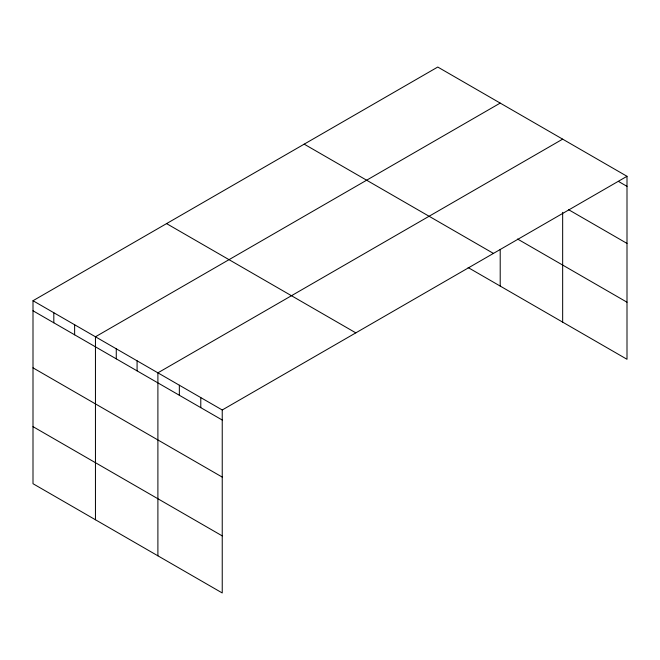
<?xml version="1.0" encoding="UTF-8"?>
<svg xmlns="http://www.w3.org/2000/svg" width="660" height="660" viewBox="0 0 660 660"><rect width="100%" height="100%" fill="white"/><g stroke="black" fill="none" stroke-linecap="round" stroke-linejoin="round"><path stroke-width="0.99" d="M468.121 267.548L627 359.279L627 176.294L437.761 67.04L33 300.721L33 483.706L222.238 592.961L222.238 409.984L33 300.721M500.206 103.092L95.453 336.781L95.453 519.758M562.658 139.144L157.897 372.834L157.897 555.819M222.238 409.984L627 176.294M618.42 181.393L627 186.351M568.664 209.731L627 243.416M517.556 239.027L627 302.206M304.186 144.152L493.433 253.407M166.567 223.608L355.814 332.863M33 310.777L222.238 420.032M33 367.843L222.238 477.097M33 426.64L222.238 535.895M562.658 212.347L562.658 322.129M500.206 249.389L500.206 286.077M200.788 397.6L200.788 407.649M179.347 385.217L179.347 395.266M137.082 360.814L137.082 370.87M116.267 348.793L116.267 358.85M74.629 324.761L74.629 334.818M53.815 312.741L53.815 322.798"/></g></svg>
